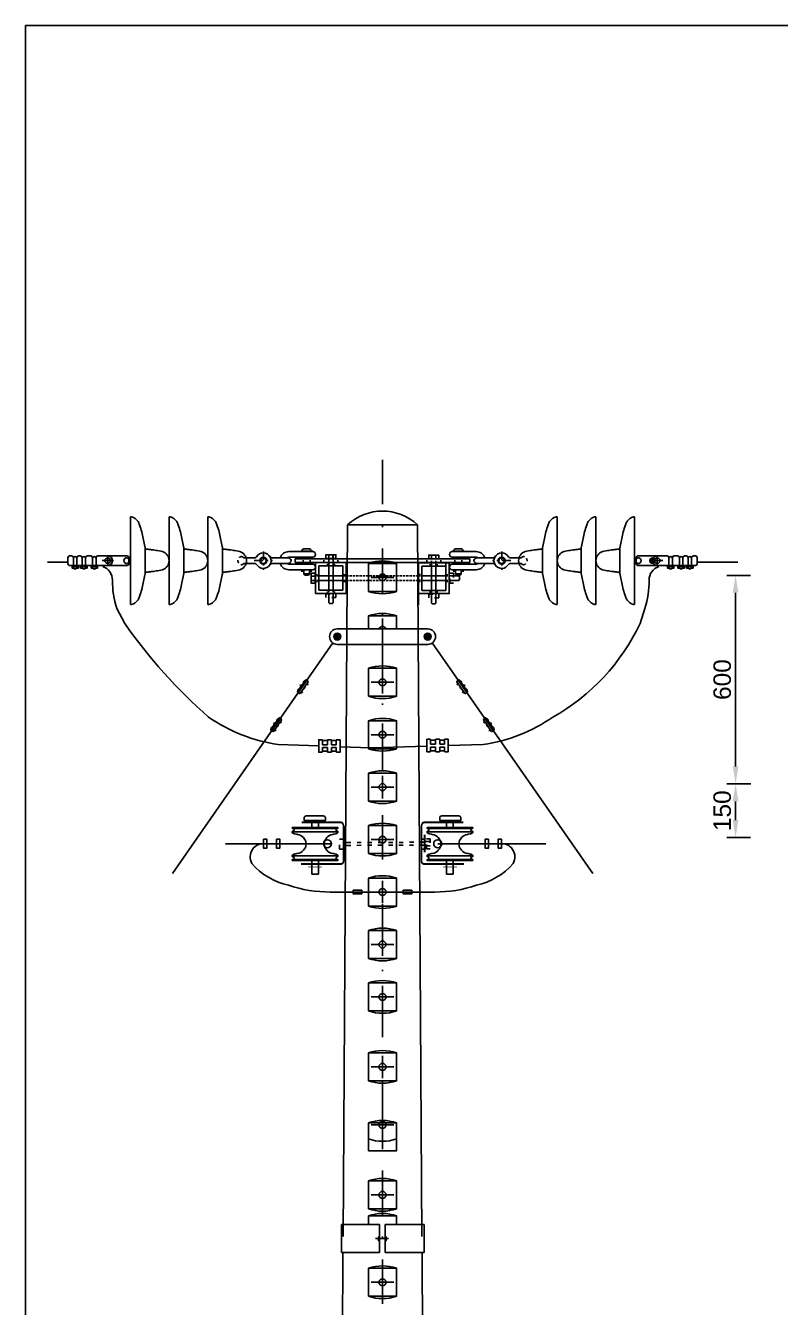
# Model space of a CAD drawing. Header units: millimetres. Extents: x 2635 to 48045, y -9970 to 7555.
# Drawn here: x 36015 to 38173, y 3700 to 7366 of the extents above; entities that cross this region are included whole.
import ezdxf

# ---------------------------------------------------------------- set-up
doc = ezdxf.new("R2010")
doc.units = ezdxf.units.MM
for name, pattern in [('ACAD_ISO03W100', [30, 12, -18]), ('DASHDOTX2', [50.8, 25.4, -12.7, 0, -12.7]), ('DASHED2', [9.525, 6.35, -3.175])]:
    doc.linetypes.add(name, pattern=pattern)
doc.styles.add('Standard1', font='VNARIAL_0.TTF')

# ---------------------------------------------------------------- blocks, each defined once
blk = doc.blocks.new('kep')
at = {"color": 140, "linetype": 'ByBlock'}
for p, q in [((-20.1, 4.1), (-20.1, 17)), ((-5.8, 4.1), (-5.8, 17)), ((6.5, 4.1), (6.5, 17)), ((19.6, 4.1), (19.6, 17)), ((-20.1, -15.8), (-20.1, -4)), ((-5.8, -15.8), (-5.8, -4)), ((6.5, -15.8), (6.5, -4)), ((19.6, -15.8), (19.6, -4))]:
    blk.add_line(p, q, dxfattribs=at)
at = {"color": 140}
for p, q in [((-5.8, 4.1), (-20.1, 4.1)), ((19.6, 4.1), (6.5, 4.1)), ((-5.8, -4), (-20.1, -4)), ((19.6, -4), (6.5, -4))]:
    blk.add_line(p, q, dxfattribs=at)
at = {"color": 7, "linetype": 'ByBlock'}
blk.add_lwpolyline([(5.2, 18.2, -0.414214), (6.5, 16.9), (6.5, 17, 0.414214), (7.8, 15.7), (18.3, 15.7, 0.414214), (19.6, 17), (19.6, 17.4, -0.414214), (20.4, 18.2), (30.8, 18.2), (30.8, -17.4), (20.9, -17.4, -0.414214), (19.6, -16.1), (19.6, -15.8, 0.414214), (18.3, -14.6), (7.8, -14.6, 0.447248), (6.5, -16, -0.447248), (5.2, -17.4), (-4.5, -17.4, -0.414214), (-5.8, -16.1), (-5.8, -15.8, 0.414214), (-7, -14.6), (-18.7, -14.6, 0.447248), (-19.9, -16, -0.447248), (-21.2, -17.4), (-30.3, -17.4), (-30.3, 18.2), (-21.2, 18.2, -0.414214), (-19.9, 16.9), (-19.9, 17, 0.414214), (-18.7, 15.7), (-7, 15.7, 0.40703), (-5.8, 16.9, -0.40703), (-4.5, 18.2), (5.2, 18.2)], format="xyb", dxfattribs=at)

msp = doc.modelspace()

# ---------------------------------------------------------------- hatches: boundary and pattern name
msp.add_hatch(color=140).paths.add_polyline_path([(37797.459, 5835.831, 1), (37817.373, 5835.831, 1)])
h = msp.add_hatch(color=7)
edge = h.paths.add_edge_path()
edge.add_arc((36906.282, 5618.555), 9.957, 0, 360)
h = msp.add_hatch(color=7)
edge = h.paths.add_edge_path()
edge.add_arc((37165.009, 5618.555), 9.957, 0, 360)

# ---------------------------------------------------------------- linework, layer by layer
at = {"color": 2}
for p, q in [((36015.404, 365.957), (36015.404, 7365.957)), ((36015.404, 7365.957), (40765.404, 7365.957)), ((36810.9, 5805.468), (36803.185, 5805.468)), ((36833.423, 5805.468), (36826.9, 5805.468)), ((37237.868, 5805.468), (37244.391, 5805.468)), ((37260.391, 5805.468), (37268.106, 5805.468))]:
    msp.add_line(p, q, dxfattribs=at)
at = {"color": 140, "linetype": 'DASHDOTX2', "ltscale": 5}
msp.add_line((37035.645, 6124.295), (37035.645, 3409.384), dxfattribs=at)
for p, q in [((36935.645, 5938.506), (36922.881, 3902.921)), ((36935.645, 5938.506), (37135.645, 5938.506)), ((37135.645, 5938.506), (37148.41, 3902.921)), ((36641.906, 5843.831), (36640.688, 5843.831)), ((36785.645, 5830.998), (36785.645, 5840.665)), ((36785.645, 5840.665), (37285.645, 5840.665)), ((36785.645, 5830.998), (37285.645, 5830.998)), ((36843.866, 5741.633), (36843.866, 5830.73)), ((36932.176, 5830.73), (36843.866, 5830.73)), ((36932.176, 5741.633), (36932.176, 5830.73)), ((37138.046, 5708.943), (37138.046, 5829.943)), ((37226.356, 5829.943), (37138.046, 5829.943)), ((37216.23, 5750.972), (37216.23, 5829.943)), ((37226.356, 5829.943), (37226.356, 5741.633)), ((37285.645, 5830.998), (37285.645, 5840.665)), ((37429.385, 5843.831), (37430.603, 5843.831)), ((36641.906, 5827.831), (36640.688, 5827.831)), ((36853.993, 5751.76), (36853.993, 5820.604)), ((36922.05, 5820.604), (36853.993, 5820.604)), ((36922.05, 5751.76), (36922.05, 5820.604)), ((37148.173, 5750.972), (37148.173, 5819.816)), ((37216.23, 5819.816), (37148.173, 5819.816)), ((37429.385, 5827.831), (37430.603, 5827.831)), ((36932.176, 5741.633), (36843.866, 5741.633)), ((36922.05, 5751.76), (36853.993, 5751.76)), ((37139.115, 5741.633), (37227.425, 5741.633)), ((37216.23, 5750.972), (37148.173, 5750.972)), ((36779.113, 5072.829), (36845.606, 5072.829)), ((36833.594, 5087.444), (36833.594, 5072.829)), ((36906.922, 5072.829), (36845.606, 5072.829)), ((36852.441, 5087.444), (36852.441, 5072.829)), ((37164.369, 5072.829), (37225.685, 5072.829)), ((37218.85, 5087.444), (37218.85, 5072.829)), ((37292.178, 5072.829), (37225.685, 5072.829)), ((37237.696, 5087.444), (37237.696, 5072.829)), ((37172.203, 5032.364), (37158.194, 5032.364)), ((37172.203, 5020.562), (37158.815, 5020.562)), ((36779.113, 4978.362), (36845.606, 4978.362)), ((36833.594, 4978.362), (36833.594, 4938.936)), ((36906.922, 4978.362), (36845.606, 4978.362)), ((36852.441, 4978.362), (36852.441, 4938.936)), ((37164.369, 4978.362), (37225.685, 4978.362)), ((37218.85, 4978.362), (37218.85, 4938.936)), ((37292.178, 4978.362), (37225.685, 4978.362)), ((37237.696, 4978.362), (37237.696, 4938.936)), ((36852.441, 4938.936), (36833.594, 4938.936)), ((37218.85, 4938.936), (37237.696, 4938.936)), ((36922.379, 3856.896), (36920.857, 3614.18)), ((37148.912, 3856.896), (37150.432, 3614.441))]:
    msp.add_line(p, q)
at = {"color": 140}
for p, q in [((36827.056, 5869.325), (36810.235, 5869.325)), ((37244.235, 5869.325), (37261.056, 5869.325)), ((36136.034, 5831.358), (36078.093, 5831.358)), ((36234.194, 5835.864), (36266.194, 5835.864)), ((36250.194, 5819.864), (36250.194, 5851.864)), ((36314.885, 5840.836), (36310.426, 5840.836)), ((36314.885, 5830.827), (36310.426, 5830.827)), ((36641.906, 5843.831), (36671.164, 5843.831)), ((36721.563, 5843.831), (36766.111, 5843.831)), ((36802.147, 5861.831), (36768.111, 5861.831)), ((36802.147, 5845.831), (36768.111, 5845.831)), ((36836.183, 5862.856), (36802.147, 5862.856)), ((36802.147, 5861.831), (36836.183, 5861.831)), ((36802.147, 5845.831), (36836.183, 5845.831)), ((36810.9, 5840.665), (36810.9, 5845.831)), ((36810.9, 5825.831), (36810.9, 5830.998)), ((36826.9, 5840.665), (36826.9, 5845.831)), ((36826.9, 5825.831), (36826.9, 5830.998)), ((36832.056, 5864.325), (36832.056, 5863.539)), ((36881.81, 5852.781), (36881.81, 5841.593)), ((36881.81, 5751.76), (36881.81, 5852.507)), ((36881.81, 5840.665), (36881.81, 5841.593)), ((36893.612, 5852.781), (36893.612, 5841.593)), ((36894.233, 5751.76), (36894.233, 5852.507)), ((36894.233, 5840.665), (36894.233, 5841.593)), ((37175.99, 5851.994), (37175.99, 5840.805)), ((37175.99, 5839.877), (37175.99, 5840.805)), ((37175.99, 5734.627), (37175.99, 5835.374)), ((37187.792, 5851.994), (37187.792, 5840.805)), ((37188.413, 5839.877), (37188.413, 5840.805)), ((37188.413, 5734.627), (37188.413, 5835.374)), ((37235.108, 5862.856), (37269.144, 5862.856)), ((37269.144, 5861.831), (37235.108, 5861.831)), ((37269.144, 5845.831), (37235.108, 5845.831)), ((37239.235, 5864.325), (37239.235, 5863.539)), ((37244.391, 5840.665), (37244.391, 5845.831)), ((37244.391, 5825.831), (37244.391, 5830.998)), ((37260.391, 5840.665), (37260.391, 5845.831)), ((37260.391, 5825.831), (37260.391, 5830.998)), ((37269.144, 5861.831), (37303.18, 5861.831)), ((37269.144, 5845.831), (37303.18, 5845.831)), ((37349.728, 5843.831), (37305.18, 5843.831)), ((37429.385, 5843.831), (37400.127, 5843.831)), ((37756.406, 5840.836), (37760.865, 5840.836)), ((37756.406, 5830.827), (37760.865, 5830.827)), ((37837.097, 5835.864), (37805.097, 5835.864)), ((37821.097, 5819.864), (37821.097, 5851.864)), ((37935.257, 5831.358), (38051.07, 5831.358)), ((36166.429, 5821.113), (36148.017, 5821.113)), ((36152.031, 5814.554), (36154.031, 5812.554)), ((36154.031, 5812.554), (36160.031, 5812.554)), ((36162.031, 5814.554), (36160.031, 5812.554)), ((36191.125, 5821.113), (36172.712, 5821.113)), ((36176.727, 5814.554), (36178.727, 5812.554)), ((36178.727, 5812.554), (36184.727, 5812.554)), ((36186.727, 5814.554), (36184.727, 5812.554)), ((36221.248, 5821.113), (36202.835, 5821.113)), ((36206.849, 5814.554), (36208.849, 5812.554)), ((36208.849, 5812.554), (36214.849, 5812.554)), ((36216.849, 5814.554), (36214.849, 5812.554)), ((36641.906, 5827.831), (36671.164, 5827.831)), ((36721.563, 5827.831), (36766.111, 5827.831)), ((36802.147, 5825.831), (36768.111, 5825.831)), ((36802.147, 5809.831), (36768.111, 5809.831)), ((36802.147, 5825.831), (36836.183, 5825.831)), ((36802.147, 5809.831), (36836.183, 5809.831)), ((36810.9, 5797.711), (36810.9, 5809.831)), ((36810.9, 5797.711), (36813.9, 5794.711)), ((36826.9, 5797.711), (36810.9, 5797.711)), ((36823.9, 5794.711), (36813.9, 5794.711)), ((36826.9, 5797.711), (36823.9, 5794.711)), ((36826.9, 5797.711), (36826.9, 5809.831)), ((36922.05, 5792), (36853.993, 5792)), ((37035.645, 5820.084), (37035.645, 5756.084)), ((37216.23, 5792), (37148.173, 5792)), ((37227.688, 5792), (37226.356, 5792)), ((37253.658, 5792), (37227.688, 5792)), ((37269.144, 5825.831), (37235.108, 5825.831)), ((37269.144, 5809.831), (37235.108, 5809.831)), ((37244.391, 5797.711), (37244.391, 5809.831)), ((37244.391, 5797.711), (37260.391, 5797.711)), ((37244.391, 5797.711), (37247.391, 5794.711)), ((37247.391, 5794.711), (37257.391, 5794.711)), ((37253.658, 5792), (37255.658, 5790)), ((37260.391, 5797.711), (37257.391, 5794.711)), ((37260.391, 5797.711), (37260.391, 5809.831)), ((37269.144, 5825.831), (37303.18, 5825.831)), ((37269.144, 5809.831), (37303.18, 5809.831)), ((37349.728, 5827.831), (37305.18, 5827.831)), ((37429.385, 5827.831), (37400.127, 5827.831)), ((37850.043, 5821.113), (37868.456, 5821.113)), ((37854.441, 5814.554), (37856.441, 5812.554)), ((37862.441, 5812.554), (37856.441, 5812.554)), ((37864.441, 5814.554), (37862.441, 5812.554)), ((37880.166, 5821.113), (37898.579, 5821.113)), ((37884.564, 5814.554), (37886.564, 5812.554)), ((37892.564, 5812.554), (37886.564, 5812.554)), ((37894.564, 5814.554), (37892.564, 5812.554)), ((37904.862, 5821.113), (37923.274, 5821.113)), ((37909.26, 5814.554), (37911.26, 5812.554)), ((37917.26, 5812.554), (37911.26, 5812.554)), ((37919.26, 5814.554), (37917.26, 5812.554)), ((38088.106, 5793.858), (38020.001, 5793.858)), ((36831.472, 5791.379), (36842.66, 5791.379)), ((36831.472, 5779.577), (36842.66, 5779.577)), ((36843.866, 5776.442), (36842.66, 5776.442)), ((36843.866, 5764.019), (36842.66, 5764.019)), ((36922.05, 5779.577), (36853.993, 5779.577)), ((37003.645, 5788.084), (37067.645, 5788.084)), ((37216.23, 5779.577), (37148.173, 5779.577)), ((37227.688, 5779.577), (37226.356, 5779.577)), ((37253.658, 5779.577), (37227.688, 5779.577)), ((37253.658, 5779.577), (37255.658, 5781.577)), ((37255.658, 5781.577), (37255.658, 5790)), ((36881.81, 5741.247), (36881.81, 5741.633)), ((36881.81, 5715.276), (36881.81, 5741.247)), ((36894.233, 5741.247), (36894.233, 5741.633)), ((36894.233, 5715.276), (36894.233, 5741.247)), ((37175.99, 5714.489), (37175.99, 5740.459)), ((37188.413, 5714.489), (37188.413, 5740.459)), ((38045.001, 5743.858), (38045.001, 5247.539)), ((36881.81, 5715.276), (36883.81, 5713.276)), ((36883.81, 5713.276), (36892.233, 5713.276)), ((36894.233, 5715.276), (36892.233, 5713.276)), ((37175.99, 5714.489), (37177.99, 5712.489)), ((37177.99, 5712.489), (37186.413, 5712.489)), ((37188.413, 5714.489), (37186.413, 5712.489)), ((37035.645, 5670.084), (37035.645, 5606.084)), ((36893.649, 5600.399), (36434.808, 4940.958)), ((37177.642, 5600.399), (37636.483, 4940.958)), ((37035.645, 5520.084), (37035.645, 5456.084)), ((36800.118, 5479.116), (36801.184, 5480.626)), ((36803.252, 5476.902), (36800.118, 5479.116)), ((36801.184, 5480.626), (36804.319, 5478.412)), ((36818.867, 5482.589), (36821.886, 5480.457)), ((36822.952, 5481.968), (36819.934, 5484.099)), ((36821.886, 5480.457), (36822.952, 5481.968)), ((37003.645, 5488.084), (37067.645, 5488.084)), ((37248.339, 5481.968), (37251.357, 5484.099)), ((37249.405, 5480.457), (37248.339, 5481.968)), ((37252.424, 5482.589), (37249.405, 5480.457)), ((37270.107, 5480.626), (37266.972, 5478.412)), ((37268.039, 5476.902), (37271.173, 5479.116)), ((37271.173, 5479.116), (37270.107, 5480.626)), ((36802.951, 5460.052), (36805.969, 5457.92)), ((36807.036, 5459.43), (36804.017, 5461.562)), ((36805.969, 5457.92), (36807.036, 5459.43)), ((37264.255, 5459.43), (37267.274, 5461.562)), ((37265.322, 5457.92), (37264.255, 5459.43)), ((37268.34, 5460.052), (37265.322, 5457.92)), ((36723.985, 5370.428), (36725.051, 5371.938)), ((36727.119, 5368.214), (36723.985, 5370.428)), ((36725.051, 5371.938), (36728.186, 5369.724)), ((36730.903, 5350.742), (36727.884, 5352.874)), ((36742.734, 5373.901), (36745.753, 5371.769)), ((36746.819, 5373.279), (36743.801, 5375.411)), ((36745.753, 5371.769), (36746.819, 5373.279)), ((37035.645, 5370.084), (37035.645, 5306.084)), ((37324.472, 5373.279), (37327.49, 5375.411)), ((37325.538, 5371.769), (37324.472, 5373.279)), ((37328.557, 5373.901), (37325.538, 5371.769)), ((37340.388, 5350.742), (37343.407, 5352.874)), ((37346.24, 5371.938), (37343.105, 5369.724)), ((37344.172, 5368.214), (37347.306, 5370.428)), ((37347.306, 5370.428), (37346.24, 5371.938)), ((36726.818, 5351.364), (36729.836, 5349.232)), ((36729.836, 5349.232), (36730.903, 5350.742)), ((37003.645, 5338.084), (37067.645, 5338.084)), ((37341.455, 5349.232), (37340.388, 5350.742)), ((37344.473, 5351.364), (37341.455, 5349.232)), ((37035.645, 5220.084), (37035.645, 5156.084)), ((37003.645, 5188.084), (37067.645, 5188.084)), ((38089.05, 5197.539), (38020.001, 5197.539)), ((38089.05, 5197.539), (38020.001, 5197.539)), ((38045.001, 5147.539), (38045.001, 5093.858)), ((36777.678, 5059.938), (36854.024, 5059.938)), ((36779.518, 5070.095), (36843.018, 5070.095)), ((36906.517, 5070.095), (36843.018, 5070.095)), ((36908.357, 5059.938), (36854.024, 5059.938)), ((37035.645, 5070.084), (37035.645, 5006.084)), ((37162.934, 5059.938), (37217.267, 5059.938)), ((37164.774, 5070.095), (37228.273, 5070.095)), ((37293.613, 5059.938), (37217.267, 5059.938)), ((37291.773, 5070.095), (37228.273, 5070.095)), ((36887.839, 5026.329), (36586.808, 5026.329)), ((37003.645, 5038.084), (37067.645, 5038.084)), ((37193.346, 5026.329), (37502.278, 5026.329)), ((38088.106, 5043.858), (38020.001, 5043.858)), ((36777.678, 4991.254), (36854.024, 4991.254)), ((36908.357, 4991.254), (36854.024, 4991.254)), ((37162.934, 4991.254), (37217.267, 4991.254)), ((37293.613, 4991.254), (37217.267, 4991.254)), ((36779.518, 4981.096), (36843.018, 4981.096)), ((36906.517, 4981.096), (36843.018, 4981.096)), ((37164.774, 4981.096), (37228.273, 4981.096)), ((37291.773, 4981.096), (37228.273, 4981.096)), ((37035.645, 4920.084), (37035.645, 4856.084)), ((37003.645, 4888.084), (37067.645, 4888.084)), ((37035.645, 4770.084), (37035.645, 4706.084)), ((37003.645, 4738.084), (37067.645, 4738.084)), ((37035.645, 4620.084), (37035.645, 4556.084)), ((37003.645, 4588.084), (37067.645, 4588.084)), ((37035.645, 4420.084), (37035.645, 4356.084)), ((37003.645, 4388.084), (37067.645, 4388.084)), ((37003.645, 4222.059), (37067.645, 4222.059)), ((37035.645, 4220.084), (37035.645, 4156.084)), ((37035.645, 4054.059), (37035.645, 3990.059)), ((37003.645, 4022.059), (37067.645, 4022.059)), ((37027.107, 3936.896), (37027.107, 3856.896)), ((37042.965, 3936.896), (37042.965, 3856.896)), ((37015.422, 3896.896), (37052.98, 3896.896)), ((37035.645, 3804.059), (37035.645, 3740.059)), ((37003.645, 3772.059), (37067.645, 3772.059))]:
    msp.add_line(p, q, dxfattribs=at)
at = {"color": 140, "linetype": 'DASHDOTX2'}
for p, q in [((36668.421, 5835.831), (36721.504, 5835.831)), ((36694.963, 5862.373), (36694.963, 5809.29)), ((37402.87, 5835.831), (37349.787, 5835.831)), ((37376.328, 5862.373), (37376.328, 5809.29))]:
    msp.add_line(p, q, dxfattribs=at)
at = {"linetype": 'DASHED2'}
for p, q in [((36808.689, 5830.998), (36808.689, 5840.665)), ((36828.602, 5830.998), (36828.602, 5840.665)), ((36868.021, 5830.998), (36868.021, 5840.665)), ((36878.064, 5820.604), (36878.064, 5830.73)), ((36897.978, 5820.604), (36897.978, 5830.73)), ((36908.021, 5830.998), (36908.021, 5840.665)), ((37162.201, 5830.998), (37162.201, 5840.665)), ((37172.244, 5819.816), (37172.244, 5829.943)), ((37192.158, 5819.816), (37192.158, 5829.943)), ((37202.201, 5830.998), (37202.201, 5840.665)), ((37242.689, 5830.998), (37242.689, 5840.665)), ((37262.602, 5830.998), (37262.602, 5840.665)), ((36843.866, 5795.745), (36853.993, 5795.745)), ((36922.05, 5795.745), (36932.176, 5795.745)), ((37138.046, 5796.532), (37148.173, 5796.532)), ((37216.23, 5795.745), (37226.356, 5795.745)), ((36843.866, 5775.831), (36853.993, 5775.831)), ((36922.05, 5775.831), (36932.176, 5775.831)), ((37138.046, 5776.619), (37148.173, 5776.619)), ((37216.23, 5775.831), (37226.356, 5775.831)), ((36878.064, 5741.633), (36878.064, 5751.76)), ((36897.978, 5741.633), (36897.978, 5751.76)), ((37172.244, 5740.846), (37172.244, 5750.972)), ((37192.158, 5740.846), (37192.158, 5750.972))]:
    msp.add_line(p, q, dxfattribs=at)
at = {"color": 140, "linetype": 'DASHED2'}
for p, q in [((36881.81, 5820.604), (36881.81, 5840.665)), ((36894.233, 5820.604), (36894.233, 5840.665)), ((37175.99, 5819.816), (37175.99, 5839.877)), ((37188.413, 5819.816), (37188.413, 5839.877)), ((36853.993, 5792), (36843.866, 5792)), ((36922.05, 5792), (36932.176, 5792)), ((37138.046, 5792), (36932.176, 5792)), ((37138.046, 5792.787), (37148.173, 5792.787)), ((37216.23, 5792), (37226.356, 5792)), ((36853.993, 5779.577), (36843.866, 5779.577)), ((36922.05, 5779.577), (36932.176, 5779.577)), ((37138.046, 5779.577), (36932.176, 5779.577)), ((37138.046, 5780.364), (37148.173, 5780.364)), ((37216.23, 5779.577), (37226.356, 5779.577)), ((36881.81, 5751.76), (36881.81, 5741.633)), ((36894.233, 5751.76), (36894.233, 5741.633)), ((37175.99, 5750.972), (37175.99, 5740.846)), ((37188.413, 5750.972), (37188.413, 5740.846))]:
    msp.add_line(p, q, dxfattribs=at)
at = {"color": 7}
for p, q in [((36906.282, 5640.673), (37165.009, 5640.673)), ((36906.282, 5596.437), (37165.009, 5596.437)), ((36918.411, 3936.896), (36918.411, 3856.896)), ((37027.107, 3936.896), (36918.411, 3936.896)), ((37154.247, 3936.896), (37042.965, 3936.896)), ((37154.247, 3936.896), (37154.247, 3856.896)), ((37027.107, 3856.896), (36918.411, 3856.896)), ((37154.247, 3856.896), (37042.965, 3856.896))]:
    msp.add_line(p, q, dxfattribs=at)
at = {"color": 140, "linetype": 'ACAD_ISO03W100'}
for p, q in [((36932.695, 5021.564), (37158.612, 5022.425)), ((36932.795, 5029.639), (37158.612, 5030.5))]:
    msp.add_line(p, q, dxfattribs=at)
at = {"linetype": 'ACAD_ISO03W100'}
for p, q in [((37163.112, 5032.364), (37172.203, 5032.364)), ((37164.355, 5020.562), (37172.203, 5020.562))]:
    msp.add_line(p, q, dxfattribs=at)
for points in [[(36314.885, 5961.17, -0.12646389), (36326.799, 5957.567, -0.06685663), (36333.917, 5951.157, -0.06371024), (36338.899, 5943.501, -0.04467711), (36342.991, 5932.64, -0.03200233), (36348.461, 5913.597, -0.0086151), (36356.435, 5876.082)], [(36425.498, 5961.17, -0.12646389), (36437.412, 5957.567, -0.06685663), (36444.529, 5951.157, -0.06371024), (36449.511, 5943.501, -0.04467711), (36453.604, 5932.64, -0.03200233), (36459.074, 5913.597, -0.0086151), (36467.047, 5876.082)], [(36536.111, 5961.17, -0.12646389), (36548.025, 5957.567, -0.06685663), (36555.142, 5951.157, -0.06371024), (36560.124, 5943.501, -0.04467711), (36564.217, 5932.64, -0.03200233), (36569.686, 5913.597, -0.0086151), (36577.66, 5876.082)], [(37535.18, 5961.17, 0.12646389), (37523.266, 5957.567, 0.06685663), (37516.149, 5951.157, 0.06371024), (37511.167, 5943.501, 0.04467711), (37507.074, 5932.64, 0.03200233), (37501.605, 5913.597, 0.0086151), (37493.631, 5876.082)], [(37645.793, 5961.17, 0.12646389), (37633.879, 5957.567, 0.06685663), (37626.762, 5951.157, 0.06371024), (37621.78, 5943.501, 0.04467711), (37617.687, 5932.64, 0.03200233), (37612.217, 5913.597, 0.0086151), (37604.244, 5876.082)], [(37756.406, 5961.17, 0.12646389), (37744.492, 5957.567, 0.06685663), (37737.374, 5951.157, 0.06371024), (37732.392, 5943.501, 0.04467711), (37728.3, 5932.64, 0.03200233), (37722.83, 5913.597, 0.0086151), (37714.856, 5876.082)], [(36357.357, 5835.758), (36357.357, 5868.729, 0.03315086), (36357.135, 5872.072, 0.01624071), (36356.747, 5874.405, 0.09633496), (36356.53, 5875.376, -0.05077985), (36356.435, 5876.082, -0.64695834)], [(36367.559, 5868.185, 0.05512231), (36357.357, 5868.729, -7.38166631)], [(36406.756, 5861.884), (36392.146, 5864.632, 0.01898779), (36377.358, 5866.837, -0.01335448), (36367.559, 5868.185, -6.60090783)], [(36467.97, 5835.758), (36467.97, 5868.729, 0.03315086), (36467.748, 5872.072, 0.01624071), (36467.359, 5874.405, 0.09633496), (36467.142, 5875.376, -0.05077985), (36467.047, 5876.082, -0.64695834)], [(36478.172, 5868.185, 0.05512231), (36467.97, 5868.729, -7.38166631)], [(36517.369, 5861.884), (36502.759, 5864.632, 0.01898779), (36487.97, 5866.837, -0.01335448), (36478.172, 5868.185, -6.60090783)], [(36578.582, 5835.758), (36578.582, 5868.729, 0.03315086), (36578.36, 5872.072, 0.01624071), (36577.972, 5874.405, 0.09633496), (36577.755, 5875.376, -0.05077985), (36577.66, 5876.082, -0.64695834)], [(36588.785, 5868.185, 0.05512231), (36578.582, 5868.729, -7.38166631)], [(36627.982, 5861.884), (36613.372, 5864.632, 0.01898779), (36598.583, 5866.837, -0.01335448), (36588.785, 5868.185, -6.60090783)], [(37443.309, 5861.884), (37457.919, 5864.632, -0.01898779), (37472.708, 5866.837, 0.01335448), (37482.506, 5868.185, 6.60090783)], [(37482.506, 5868.185, -0.05512231), (37492.709, 5868.729, 7.38166631)], [(37492.709, 5835.758), (37492.709, 5868.729, -0.03315086), (37492.931, 5872.072, -0.01624071), (37493.319, 5874.405, -0.09633496), (37493.536, 5875.376, 0.05077985), (37493.631, 5876.082, 0.64695834)], [(37553.922, 5861.884), (37568.532, 5864.632, -0.01898779), (37583.321, 5866.837, 0.01335448), (37593.119, 5868.185, 6.60090783)], [(37593.119, 5868.185, -0.05512231), (37603.321, 5868.729, 7.38166631)], [(37603.321, 5835.758), (37603.321, 5868.729, -0.03315086), (37603.543, 5872.072, -0.01624071), (37603.932, 5874.405, -0.09633496), (37604.149, 5875.376, 0.05077985), (37604.244, 5876.082, 0.64695834)], [(37664.535, 5861.884), (37679.145, 5864.632, -0.01898779), (37693.933, 5866.837, 0.01335448), (37703.732, 5868.185, 6.60090783)], [(37703.732, 5868.185, -0.05512231), (37713.934, 5868.729, 7.38166631)], [(37713.934, 5835.758), (37713.934, 5868.729, -0.03315086), (37714.156, 5872.072, -0.01624071), (37714.544, 5874.405, -0.09633496), (37714.761, 5875.376, 0.05077985), (37714.856, 5876.082, 0.64695834)], [(36357.357, 5835.905), (36357.357, 5802.934, -0.03315086), (36357.135, 5799.591, -0.01624071), (36356.747, 5797.258, -0.09633496), (36356.53, 5796.286, 0.05077985), (36356.435, 5795.581, 0.64695834)], [(36467.97, 5835.905), (36467.97, 5802.934, -0.03315086), (36467.748, 5799.591, -0.01624071), (36467.359, 5797.258, -0.09633496), (36467.142, 5796.286, 0.05077985), (36467.047, 5795.581, 0.64695834)], [(36578.582, 5835.905), (36578.582, 5802.934, -0.03315086), (36578.36, 5799.591, -0.01624071), (36577.972, 5797.258, -0.09633496), (36577.755, 5796.286, 0.05077985), (36577.66, 5795.581, 0.64695834)], [(37492.709, 5835.905), (37492.709, 5802.934, 0.03315086), (37492.931, 5799.591, 0.01624071), (37493.319, 5797.258, 0.09633496), (37493.536, 5796.286, -0.05077985), (37493.631, 5795.581, -0.64695834)], [(37603.321, 5835.905), (37603.321, 5802.934, 0.03315086), (37603.543, 5799.591, 0.01624071), (37603.932, 5797.258, 0.09633496), (37604.149, 5796.286, -0.05077985), (37604.244, 5795.581, -0.64695834)], [(37713.934, 5835.905), (37713.934, 5802.934, 0.03315086), (37714.156, 5799.591, 0.01624071), (37714.544, 5797.258, 0.09633496), (37714.761, 5796.286, -0.05077985), (37714.856, 5795.581, -0.64695834)], [(36314.885, 5710.493, 0.12646389), (36326.799, 5714.096, 0.06685663), (36333.917, 5720.506, 0.06371024), (36338.899, 5728.162, 0.04467711), (36342.991, 5739.023, 0.03200233), (36348.461, 5758.065, 0.0086151), (36356.435, 5795.581)], [(36367.559, 5803.478, -0.05512231), (36357.357, 5802.934, 7.38166631)], [(36406.756, 5809.779), (36392.146, 5807.03, -0.01898779), (36377.358, 5804.826, 0.01335448), (36367.559, 5803.478, 6.60090783)], [(36425.498, 5710.493, 0.12646389), (36437.412, 5714.096, 0.06685663), (36444.529, 5720.506, 0.06371024), (36449.511, 5728.162, 0.04467711), (36453.604, 5739.023, 0.03200233), (36459.074, 5758.065, 0.0086151), (36467.047, 5795.581)], [(36478.172, 5803.478, -0.05512231), (36467.97, 5802.934, 7.38166631)], [(36517.369, 5809.779), (36502.759, 5807.03, -0.01898779), (36487.97, 5804.826, 0.01335448), (36478.172, 5803.478, 6.60090783)], [(36536.111, 5710.493, 0.12646389), (36548.025, 5714.096, 0.06685663), (36555.142, 5720.506, 0.06371024), (36560.124, 5728.162, 0.04467711), (36564.217, 5739.023, 0.03200233), (36569.686, 5758.065, 0.0086151), (36577.66, 5795.581)], [(36588.785, 5803.478, -0.05512231), (36578.582, 5802.934, 7.38166631)], [(36627.982, 5809.779), (36613.372, 5807.03, -0.01898779), (36598.583, 5804.826, 0.01335448), (36588.785, 5803.478, 6.60090783)], [(37443.309, 5809.779), (37457.919, 5807.03, 0.01898779), (37472.708, 5804.826, -0.01335448), (37482.506, 5803.478, -6.60090783)], [(37482.506, 5803.478, 0.05512231), (37492.709, 5802.934, -7.38166631)], [(37535.18, 5710.493, -0.12646389), (37523.266, 5714.096, -0.06685663), (37516.149, 5720.506, -0.06371024), (37511.167, 5728.162, -0.04467711), (37507.074, 5739.023, -0.03200233), (37501.605, 5758.065, -0.0086151), (37493.631, 5795.581)], [(37553.922, 5809.779), (37568.532, 5807.03, 0.01898779), (37583.321, 5804.826, -0.01335448), (37593.119, 5803.478, -6.60090783)], [(37593.119, 5803.478, 0.05512231), (37603.321, 5802.934, -7.38166631)], [(37645.793, 5710.493, -0.12646389), (37633.879, 5714.096, -0.06685663), (37626.762, 5720.506, -0.06371024), (37621.78, 5728.162, -0.04467711), (37617.687, 5739.023, -0.03200233), (37612.217, 5758.065, -0.0086151), (37604.244, 5795.581)], [(37664.535, 5809.779), (37679.145, 5807.03, 0.01898779), (37693.933, 5804.826, -0.01335448), (37703.732, 5803.478, -6.60090783)], [(37703.732, 5803.478, 0.05512231), (37713.934, 5802.934, -7.38166631)], [(37756.406, 5710.493, -0.12646389), (37744.492, 5714.096, -0.06685663), (37737.374, 5720.506, -0.06371024), (37732.392, 5728.162, -0.04467711), (37728.3, 5739.023, -0.03200233), (37722.83, 5758.065, -0.0086151), (37714.856, 5795.581)], [(36779.113, 5072.829), (36778.683, 5072.829, 0.09683689), (36778.144, 5072.724, 0.07464084), (36777.895, 5072.576, 0.08229599), (36777.785, 5072.452, 0.08592884), (36777.714, 5072.277, 0.0153493), (36777.675, 5072.068, 0.07711865), (36777.675, 5071.903, -2.46031654)], [(36779.113, 5070.085), (36778.683, 5070.085, -0.09683689), (36778.144, 5070.19, -0.07464084), (36777.895, 5070.338, -0.08229599), (36777.785, 5070.462, -0.08592884), (36777.714, 5070.637, -0.0153493), (36777.675, 5070.846, -0.01202819), (36777.675, 5071.903, 2.46031654)], [(36792.722, 5052.797), (36790.588, 5053.237), (36783.835, 5054.557, -0.09983987), (36779.578, 5056.317, -0.13496393), (36778.191, 5057.926, -0.1191654), (36777.672, 5060.414, 1.22829566)], [(36777.672, 5060.414), (36777.672, 5060.753, -0.17934795), (36777.945, 5061.491, -0.05505903), (36778.345, 5061.864, -0.09947576), (36779.114, 5062.228, 0.00639688), (36779.698, 5062.382, 0.41185403)], [(36893.313, 5052.797), (36895.447, 5053.237), (36902.2, 5054.557, 0.09983987), (36906.457, 5056.317, 0.13496393), (36907.844, 5057.926, 0.1191654), (36908.363, 5060.414, -1.22829566)], [(36908.363, 5060.414), (36908.363, 5060.753, 0.17934795), (36908.09, 5061.491, 0.05505903), (36907.69, 5061.864, 0.09947576), (36906.921, 5062.228, -0.00639688), (36906.337, 5062.382, -0.41185403)], [(36906.922, 5072.829), (36907.353, 5072.829, -0.09683689), (36907.892, 5072.724, -0.07464084), (36908.14, 5072.576, -0.08229599), (36908.25, 5072.452, -0.08592884), (36908.321, 5072.277, -0.0153493), (36908.36, 5072.068, -0.07711865), (36908.36, 5071.903, 2.46031654)], [(36906.922, 5070.085), (36907.353, 5070.085, 0.09683689), (36907.892, 5070.19, 0.07464084), (36908.14, 5070.338, 0.08229599), (36908.25, 5070.462, 0.08592884), (36908.321, 5070.637, 0.0153493), (36908.36, 5070.846, 0.01202819), (36908.36, 5071.903, -2.46031654)], [(37164.369, 5072.829), (37163.938, 5072.829, 0.09683689), (37163.399, 5072.724, 0.07464084), (37163.151, 5072.576, 0.08229599), (37163.041, 5072.452, 0.08592884), (37162.97, 5072.277, 0.0153493), (37162.931, 5072.068, 0.07711865), (37162.931, 5071.903, -2.46031654)], [(37164.369, 5070.085), (37163.938, 5070.085, -0.09683689), (37163.399, 5070.19, -0.07464084), (37163.151, 5070.338, -0.08229599), (37163.041, 5070.462, -0.08592884), (37162.97, 5070.637, -0.0153493), (37162.931, 5070.846, -0.01202819), (37162.931, 5071.903, 2.46031654)], [(37177.978, 5052.797), (37175.844, 5053.237), (37169.091, 5054.557, -0.09983987), (37164.834, 5056.317, -0.13496393), (37163.447, 5057.926, -0.1191654), (37162.928, 5060.414, 1.22829566)], [(37162.928, 5060.414), (37162.928, 5060.753, -0.17934795), (37163.201, 5061.491, -0.05505903), (37163.601, 5061.864, -0.09947576), (37164.37, 5062.228, 0.00639688), (37164.954, 5062.382, 0.41185403)], [(37278.569, 5052.797), (37280.703, 5053.237), (37287.456, 5054.557, 0.09983987), (37291.713, 5056.317, 0.13496393), (37293.1, 5057.926, 0.1191654), (37293.619, 5060.414, -1.22829566)], [(37293.619, 5060.414), (37293.619, 5060.753, 0.17934795), (37293.346, 5061.491, 0.05505903), (37292.946, 5061.864, 0.09947576), (37292.177, 5062.228, -0.00639688), (37291.593, 5062.382, -0.41185403)], [(37292.178, 5072.829), (37292.608, 5072.829, -0.09683689), (37293.147, 5072.724, -0.07464084), (37293.396, 5072.576, -0.08229599), (37293.506, 5072.452, -0.08592884), (37293.577, 5072.277, -0.0153493), (37293.616, 5072.068, -0.07711865), (37293.616, 5071.903, 2.46031654)], [(37292.178, 5070.085), (37292.608, 5070.085, 0.09683689), (37293.147, 5070.19, 0.07464084), (37293.396, 5070.338, 0.08229599), (37293.506, 5070.462, 0.08592884), (37293.577, 5070.637, 0.0153493), (37293.616, 5070.846, 0.01202819), (37293.616, 5071.903, -2.46031654)], [(36792.722, 4998.395), (36790.588, 4997.955), (36783.835, 4996.634, 0.09983987), (36779.578, 4994.874, 0.13496393), (36778.191, 4993.265, 0.1191654), (36777.672, 4990.778, -1.22829566)], [(36777.672, 4990.778), (36777.672, 4990.438, 0.17934795), (36777.945, 4989.701, 0.05505903), (36778.345, 4989.327, 0.09947576), (36779.114, 4988.963, -0.00639688), (36779.698, 4988.809, -0.41185403)], [(36893.313, 4998.395), (36895.447, 4997.955), (36902.2, 4996.634, -0.09983987), (36906.457, 4994.874, -0.13496393), (36907.844, 4993.265, -0.1191654), (36908.363, 4990.778, 1.22829566)], [(36908.363, 4990.778), (36908.363, 4990.438, -0.17934795), (36908.09, 4989.701, -0.05505903), (36907.69, 4989.327, -0.09947576), (36906.921, 4988.963, 0.00639688), (36906.337, 4988.809, 0.41185403)], [(37177.978, 4998.395), (37175.844, 4997.955), (37169.091, 4996.634, 0.09983987), (37164.834, 4994.874, 0.13496393), (37163.447, 4993.265, 0.1191654), (37162.928, 4990.778, -1.22829566)], [(37162.928, 4990.778), (37162.928, 4990.438, 0.17934795), (37163.201, 4989.701, 0.05505903), (37163.601, 4989.327, 0.09947576), (37164.37, 4988.963, -0.00639688), (37164.954, 4988.809, -0.41185403)], [(37278.569, 4998.395), (37280.703, 4997.955), (37287.456, 4996.634, -0.09983987), (37291.713, 4994.874, -0.13496393), (37293.1, 4993.265, -0.1191654), (37293.619, 4990.778, 1.22829566)], [(37293.619, 4990.778), (37293.619, 4990.438, -0.17934795), (37293.346, 4989.701, -0.05505903), (37292.946, 4989.327, -0.09947576), (37292.177, 4988.963, 0.00639688), (37291.593, 4988.809, 0.41185403)], [(36779.113, 4981.106), (36778.683, 4981.106, 0.09683689), (36778.144, 4981.001, 0.07464084), (36777.895, 4980.853, 0.08229599), (36777.785, 4980.729, 0.08592884), (36777.714, 4980.554, 0.0153493), (36777.675, 4980.345, 0.01202819), (36777.675, 4979.288, -2.46031654)], [(36779.113, 4978.362), (36778.683, 4978.362, -0.09683689), (36778.144, 4978.468, -0.07464084), (36777.895, 4978.615, -0.08229599), (36777.785, 4978.74, -0.08592884), (36777.714, 4978.915, -0.0153493), (36777.675, 4979.123, -0.07711865), (36777.675, 4979.288, 2.46031654)], [(36906.922, 4981.106), (36907.353, 4981.106, -0.09683689), (36907.892, 4981.001, -0.07464084), (36908.14, 4980.853, -0.08229599), (36908.25, 4980.729, -0.08592884), (36908.321, 4980.554, -0.0153493), (36908.36, 4980.345, -0.01202819), (36908.36, 4979.288, 2.46031654)], [(36906.922, 4978.362), (36907.353, 4978.362, 0.09683689), (36907.892, 4978.468, 0.07464084), (36908.14, 4978.615, 0.08229599), (36908.25, 4978.74, 0.08592884), (36908.321, 4978.915, 0.0153493), (36908.36, 4979.123, 0.07711865), (36908.36, 4979.288, -2.46031654)], [(37164.369, 4981.106), (37163.938, 4981.106, 0.09683689), (37163.399, 4981.001, 0.07464084), (37163.151, 4980.853, 0.08229599), (37163.041, 4980.729, 0.08592884), (37162.97, 4980.554, 0.0153493), (37162.931, 4980.345, 0.01202819), (37162.931, 4979.288, -2.46031654)], [(37164.369, 4978.362), (37163.938, 4978.362, -0.09683689), (37163.399, 4978.468, -0.07464084), (37163.151, 4978.615, -0.08229599), (37163.041, 4978.74, -0.08592884), (37162.97, 4978.915, -0.0153493), (37162.931, 4979.123, -0.07711865), (37162.931, 4979.288, 2.46031654)], [(37292.178, 4981.106), (37292.608, 4981.106, -0.09683689), (37293.147, 4981.001, -0.07464084), (37293.396, 4980.853, -0.08229599), (37293.506, 4980.729, -0.08592884), (37293.577, 4980.554, -0.0153493), (37293.616, 4980.345, -0.01202819), (37293.616, 4979.288, 2.46031654)], [(37292.178, 4978.362), (37292.608, 4978.362, 0.09683689), (37293.147, 4978.468, 0.07464084), (37293.396, 4978.615, 0.08229599), (37293.506, 4978.74, 0.08592884), (37293.577, 4978.915, 0.0153493), (37293.616, 4979.123, 0.07711865), (37293.616, 4979.288, -2.46031654)]]:
    msp.add_lwpolyline(points, format="xyb")
for points in [[(36314.885, 5961.17), (36314.885, 5835.831)], [(36425.498, 5961.17), (36425.498, 5835.831)], [(36536.111, 5961.17), (36536.111, 5835.831)], [(37535.18, 5961.17), (37535.18, 5835.831)], [(37645.793, 5961.17), (37645.793, 5835.831)], [(37756.406, 5961.17), (37756.406, 5835.831)], [(36314.885, 5710.493), (36314.885, 5835.831)], [(36425.498, 5710.493), (36425.498, 5835.831)], [(36536.111, 5710.493), (36536.111, 5835.831)], [(37535.18, 5710.493), (37535.18, 5835.831)], [(37645.793, 5710.493), (37645.793, 5835.831)], [(37756.406, 5710.493), (37756.406, 5835.831)]]:
    msp.add_lwpolyline(points)
at = {"color": 140}
for points in [[(36152.031, 5814.554), (36152.031, 5844.488, 0.41421356), (36147.031, 5849.488), (36141.034, 5849.488, 0.41421356), (36136.034, 5844.488), (36136.034, 5827.018, 0.41421356), (36141.034, 5822.018), (36305.48, 5822.018, 0.41421356), (36310.48, 5827.018), (36310.48, 5844.488, 0.41421356), (36305.48, 5849.488), (36221.849, 5849.488, 0.41421356), (36216.849, 5844.488), (36216.849, 5814.554)], [(36176.727, 5814.554), (36176.727, 5844.488, 0.41421356), (36171.727, 5849.488), (36167.031, 5849.488, 0.41421356), (36162.031, 5844.488), (36162.031, 5814.554)], [(36206.849, 5814.554), (36206.849, 5844.488, 0.41421356), (36201.849, 5849.488), (36191.727, 5849.488, 0.41421356), (36186.727, 5844.488), (36186.727, 5814.554)], [(37919.26, 5814.554), (37919.26, 5844.488, -0.41421356), (37924.26, 5849.488), (37930.257, 5849.488, -0.41421356), (37935.257, 5844.488), (37935.257, 5827.018, -0.41421356), (37930.257, 5822.018), (37765.811, 5822.018, -0.41421356), (37760.811, 5827.018), (37760.811, 5844.488, -0.41421356), (37765.811, 5849.488), (37849.441, 5849.488, -0.41421356), (37854.441, 5844.488), (37854.441, 5814.554)], [(37864.441, 5814.554), (37864.441, 5844.488, -0.41421356), (37869.441, 5849.488), (37879.564, 5849.488, -0.41421356), (37884.564, 5844.488), (37884.564, 5814.554)], [(37894.564, 5814.554), (37894.564, 5844.488, -0.41421356), (37899.564, 5849.488), (37904.26, 5849.488, -0.41421356), (37909.26, 5844.488), (37909.26, 5814.554)], [(36298.504, 5656.557), (36275.94, 5698.777, -0.08175345), (36263.616, 5780.066, 0.32614995), (36235.933, 5819.019, -13.69416785)], [(37771.762, 5656.557), (37785.454, 5698.777, 0.08175345), (37797.779, 5780.066, -0.32614995), (37825.462, 5819.019, 13.69416785)], [(36853.419, 5305.849), (36737.785, 5309.905, -0.11304532), (36538.524, 5388.133, -0.05914219), (36298.504, 5656.557)], [(37223.744, 5307.022), (37323.61, 5309.905, 0.11304532), (37522.871, 5388.133, 0.15580669), (37771.762, 5656.557)], [(37035.645, 4888.084), (36886.347, 4888.084, -0.08095866), (36766.945, 4907.545, -0.16116622), (36662.136, 4969.918, -0.61835147), (36700.128, 5026.329, 15.20530403)], [(37035.645, 4888.084), (37184.944, 4888.084, 0.08095866), (37304.346, 4907.545, 0.16116622), (37409.155, 4969.918, 0.61835147), (37371.163, 5026.329, -15.20530403)]]:
    msp.add_lwpolyline(points, format="xyb", dxfattribs=at)
for points in [[(36873.734, 5841.593), (36873.734, 5852.781), (36902.308, 5852.781), (36902.308, 5841.593)], [(37167.915, 5840.805), (37167.915, 5851.994), (37196.488, 5851.994), (37196.488, 5840.805)], [(36147.958, 5820.246), (36166.221, 5820.246), (36166.221, 5814.816), (36147.958, 5814.816)], [(36172.654, 5820.246), (36190.916, 5820.246), (36190.916, 5814.816), (36172.654, 5814.816)], [(36202.777, 5820.246), (36221.039, 5820.246), (36221.039, 5814.816), (36202.777, 5814.816)], [(36842.66, 5771.501), (36831.472, 5771.501), (36831.472, 5800.075), (36842.66, 5800.075)], [(36995.645, 5748.084), (37075.645, 5748.084), (37075.645, 5828.084), (36995.645, 5828.084)], [(37868.514, 5820.246), (37850.252, 5820.246), (37850.252, 5814.816), (37868.514, 5814.816)], [(37898.637, 5820.246), (37880.375, 5820.246), (37880.375, 5814.816), (37898.637, 5814.816)], [(37923.333, 5820.246), (37905.07, 5820.246), (37905.07, 5814.816), (37923.333, 5814.816)], [(36995.645, 5448.084), (37075.645, 5448.084), (37075.645, 5528.084), (36995.645, 5528.084)], [(36802.644, 5476.287), (36804.695, 5479.192), (36803.534, 5480.011), (36801.483, 5477.107)], [(36802.575, 5459.273), (36804.626, 5462.177), (36805.787, 5461.357), (36803.736, 5458.453)], [(36818.491, 5481.81), (36820.542, 5484.714), (36821.703, 5483.894), (36819.652, 5480.99)], [(37252.8, 5481.81), (37250.749, 5484.714), (37249.588, 5483.894), (37251.639, 5480.99)], [(37268.716, 5459.273), (37266.665, 5462.177), (37265.504, 5461.357), (37267.555, 5458.453)], [(37268.647, 5476.287), (37266.596, 5479.192), (37267.757, 5480.011), (37269.808, 5477.107)], [(36726.511, 5367.599), (36728.562, 5370.503), (36727.401, 5371.323), (36725.35, 5368.419)], [(36726.442, 5350.585), (36728.493, 5353.489), (36729.654, 5352.669), (36727.602, 5349.765)], [(36742.358, 5373.122), (36744.409, 5376.026), (36745.57, 5375.206), (36743.519, 5372.302)], [(36995.645, 5298.084), (37075.645, 5298.084), (37075.645, 5378.084), (36995.645, 5378.084)], [(37328.933, 5373.122), (37326.882, 5376.026), (37325.721, 5375.206), (37327.772, 5372.302)], [(37344.849, 5350.585), (37342.798, 5353.489), (37341.637, 5352.669), (37343.689, 5349.765)], [(37344.78, 5367.599), (37342.729, 5370.503), (37343.89, 5371.323), (37345.941, 5368.419)], [(36995.645, 5148.084), (37075.645, 5148.084), (37075.645, 5228.084), (36995.645, 5228.084)], [(36995.645, 4998.084), (37075.645, 4998.084), (37075.645, 5078.084), (36995.645, 5078.084)], [(36995.645, 4848.084), (37075.645, 4848.084), (37075.645, 4928.084), (36995.645, 4928.084)], [(36995.645, 4698.084), (37075.645, 4698.084), (37075.645, 4778.084), (36995.645, 4778.084)], [(36995.645, 4548.084), (37075.645, 4548.084), (37075.645, 4628.084), (36995.645, 4628.084)], [(36995.645, 4348.084), (37075.645, 4348.084), (37075.645, 4428.084), (36995.645, 4428.084)], [(36995.645, 4148.084), (37075.645, 4148.084), (37075.645, 4228.084), (36995.645, 4228.084)], [(36995.645, 3982.059), (37075.645, 3982.059), (37075.645, 4062.059), (36995.645, 4062.059)], [(36995.645, 3732.059), (37075.645, 3732.059), (37075.645, 3812.059), (36995.645, 3812.059)]]:
    msp.add_lwpolyline(points, close=True, dxfattribs=at)
at = {"color": 140, "linetype": 'ACAD_ISO03W100'}
for points in [[(37238.876, 5771.501), (37227.688, 5771.501), (37227.688, 5800.075), (37238.876, 5800.075)], [(36873.734, 5730.059), (36873.734, 5741.247), (36902.308, 5741.247), (36902.308, 5730.059)], [(37167.915, 5729.271), (37167.915, 5740.459), (37196.488, 5740.459), (37196.488, 5729.271)]]:
    msp.add_lwpolyline(points, close=True, dxfattribs=at)
at = {"color": 140}
for points in [[(37075.645, 5640.673), (37075.645, 5678.084), (36995.645, 5678.084), (36995.645, 5640.673)], [(37002.278, 5300.627), (36914.565, 5303.704)], [(37002.278, 5300.627), (37162.599, 5305.256)], [(37075.645, 3936.896), (37075.645, 3962.059), (36995.645, 3962.059), (36995.645, 3936.896)]]:
    msp.add_lwpolyline(points, dxfattribs=at)
for points in [[(36792.479, 5461.548), (36815.635, 5494.335, -0.41421356), (36817.029, 5494.575), (36823.039, 5490.33, -0.41421356), (36823.279, 5488.937), (36800.123, 5456.149, -0.41421356), (36798.73, 5455.909), (36792.719, 5460.154, -0.41421356)], [(37278.812, 5461.548), (37255.656, 5494.335, 0.41421356), (37254.262, 5494.575), (37248.252, 5490.33, 0.41421356), (37248.012, 5488.937), (37271.168, 5456.149, 0.41421356), (37272.561, 5455.909), (37278.572, 5460.154, 0.41421356)], [(36716.346, 5352.859), (36739.502, 5385.647, -0.41421356), (36740.896, 5385.887), (36746.906, 5381.642, -0.41421356), (36747.146, 5380.248), (36723.99, 5347.461, -0.41421356), (36722.596, 5347.221), (36716.586, 5351.466, -0.41421356)], [(37354.945, 5352.859), (37331.789, 5385.647, 0.41421356), (37330.395, 5385.887), (37324.385, 5381.642, 0.41421356), (37324.145, 5380.248), (37347.301, 5347.461, 0.41421356), (37348.694, 5347.221), (37354.705, 5351.466, 0.41421356)]]:
    msp.add_lwpolyline(points, format="xyb", close=True, dxfattribs=at)
for points in [[(36866.197, 5106.001), (36817.541, 5106.001, 0.41421356), (36811.541, 5100.001), (36811.541, 5093.185), (36872.197, 5093.185), (36872.197, 5100.001, 0.41421356)], [(37205.094, 5106.001), (37253.75, 5106.001, -0.41421356), (37259.75, 5100.001), (37259.75, 5093.185), (37199.094, 5093.185), (37199.094, 5100.001, -0.41421356)]]:
    msp.add_lwpolyline(points, format="xyb", close=True)
at = {"const_width": 5}
for points in [[(36804.609, 5087.444), (36918.534, 5087.444, -0.24392879), (36924.534, 5074.344), (36924.534, 4977.928, -0.31163078), (36918.534, 4968.378), (36802.876, 4968.378)], [(37266.682, 5087.444), (37152.757, 5087.444, 0.24392879), (37146.757, 5074.344), (37146.757, 4977.928, 0.31163078), (37152.757, 4968.378), (37268.415, 4968.378)]]:
    msp.add_lwpolyline(points, format="xyb", dxfattribs=at)
at = {"color": 7}
for points in [[(36695.094, 5038.923), (36695.094, 5013.735), (36705.162, 5013.735), (36705.162, 5038.923)], [(36732.289, 5038.923), (36732.289, 5013.735), (36742.358, 5013.735), (36742.358, 5038.923)], [(37339.002, 5038.923), (37339.002, 5013.735), (37328.933, 5013.735), (37328.933, 5038.923)], [(37376.197, 5038.923), (37376.197, 5013.735), (37366.129, 5013.735), (37366.129, 5038.923)], [(36951.717, 4893.093), (36976.905, 4893.093), (36976.905, 4883.025), (36951.717, 4883.025)], [(37119.574, 4893.093), (37094.386, 4893.093), (37094.386, 4883.025), (37119.574, 4883.025)], [(37023.816, 3901.594), (37027.107, 3901.594), (37027.107, 3891.257), (37023.816, 3891.257)], [(37042.965, 3901.718), (37046.255, 3901.718), (37046.255, 3891.38), (37042.965, 3891.38)]]:
    msp.add_lwpolyline(points, close=True, dxfattribs=at)
at = {"linetype": 'ACAD_ISO03W100'}
for points in [[(36913.142, 5039.577), (36924.331, 5039.577), (36924.331, 5011.004), (36913.142, 5011.004)], [(37158.149, 5039.577), (37146.96, 5039.577), (37146.96, 5011.004), (37158.149, 5011.004)], [(37161.015, 5040.439), (37172.203, 5040.439), (37172.203, 5011.865), (37161.015, 5011.865)]]:
    msp.add_lwpolyline(points, close=True, dxfattribs=at)
for points, const_width in [([(37156.102, 5052.241), (37156.102, 5001.927)], 5), ([(36862.839, 4960.065), (36822.286, 4960.065)], 2), ([(37208.452, 4960.065), (37249.005, 4960.065)], 2)]:
    msp.add_lwpolyline(points, dxfattribs=dict(const_width=const_width))
at = {"color": 140}
for centre, radius in [((36250.194, 5835.864), 8), ((36694.963, 5835.831), 9.957), ((36694.963, 5835.831), 8), ((37376.328, 5835.831), 9.957), ((37376.328, 5835.831), 8), ((37821.097, 5835.864), 8), ((37035.645, 5788.084), 10), ((37035.645, 5488.084), 10), ((37035.645, 5338.084), 10), ((37035.645, 5188.084), 10), ((37035.645, 5038.084), 10), ((37035.645, 4888.084), 10), ((37035.645, 4738.084), 10), ((37035.645, 4588.084), 10), ((37035.645, 4388.084), 10), ((37035.645, 4222.059), 10), ((37035.645, 4022.059), 10), ((37035.645, 3772.059), 10)]:
    msp.add_circle(centre, radius, dxfattribs=at)
at = {"color": 7}
for centre in [(36906.282, 5618.555), (37165.009, 5618.555)]:
    msp.add_circle(centre, 9.957, dxfattribs=at)
for centre in [(36877.945, 5026.329), (37193.346, 5026.329)]:
    msp.add_circle(centre, 11.415)
for centre, radius, start, end in [((37035.645, 5830.177), 147.428, 47.289428, 132.710572), ((36398.019, 5835.831), 27.479, 0, 71.460329), ((36398.019, 5835.831), 27.479, 288.539671, 0), ((36508.632, 5835.831), 27.479, 0, 71.460329), ((36508.632, 5835.831), 27.479, 288.539671, 0), ((36619.244, 5835.831), 27.479, 0, 71.460329), ((36619.244, 5835.831), 27.479, 288.539671, 0), ((37452.047, 5835.831), 27.479, 108.539671, 180), ((37452.047, 5835.831), 27.479, 180, 251.460329), ((37562.659, 5835.831), 27.479, 108.539671, 180), ((37562.659, 5835.831), 27.479, 180, 251.460329), ((37673.272, 5835.831), 27.479, 108.539671, 180), ((37673.272, 5835.831), 27.479, 180, 251.460329), ((36779.414, 5066.234), 3.863, 274.222327, 94.463067), ((36906.621, 5066.234), 3.863, 85.536933, 265.777673), ((37164.67, 5066.234), 3.863, 274.222327, 94.463067), ((37291.877, 5066.234), 3.863, 85.536933, 265.777673), ((36788.633, 5024.364), 28.725, 2.457446, 81.81643), ((36788.633, 5026.827), 28.725, 278.18357, 357.542554), ((36897.402, 5024.364), 28.725, 98.18357, 177.542554), ((36897.402, 5026.827), 28.725, 182.457446, 261.81643), ((37173.889, 5024.364), 28.725, 2.457446, 81.81643), ((37173.889, 5026.827), 28.725, 278.18357, 357.542554), ((37282.658, 5024.364), 28.725, 98.18357, 177.542554), ((37282.658, 5026.827), 28.725, 182.457446, 261.81643), ((36779.414, 4984.957), 3.863, 265.536933, 85.777673), ((36906.621, 4984.957), 3.863, 94.222327, 274.463067), ((37164.67, 4984.957), 3.863, 265.536933, 85.777673), ((37291.877, 4984.957), 3.863, 94.222327, 274.463067)]:
    msp.add_arc(centre, radius, start, end)
at = {"color": 140}
for centre, radius, start, end in [((36810.235, 5864.325), 5, 90, 180), ((36827.056, 5864.325), 5, 0, 90), ((37244.235, 5864.325), 5, 90, 180), ((37261.056, 5864.325), 5, 0, 90), ((36157.031, 5842.324), 5, 0, 180), ((36181.727, 5842.324), 5, 0, 180), ((36211.849, 5842.324), 5, 0, 180), ((36250.194, 5835.753), 13.735, 270, 90), ((36304.259, 5835.846), 8.135, 83.675173, 180.104338), ((36304.259, 5835.816), 8.135, 179.895662, 276.324827), ((36304.347, 5841.377), 2.679, 31.453942, 72.453856), ((36304.347, 5830.285), 2.679, 287.546144, 328.546058), ((36310.357, 5845.379), 4.544, 212.360744, 270.868493), ((36310.357, 5826.283), 4.544, 89.131507, 147.639256), ((36671.164, 5848.831), 5, 270, 331.354536), ((36694.963, 5835.831), 22.118, 325.914088, 151.354536), ((36694.963, 5835.831), 8, 0, 90), ((36694.963, 5835.831), 8, 270, 0), ((36721.563, 5853.831), 10, 214.085912, 270), ((36768.111, 5835.831), 26, 90, 162.079787), ((36768.111, 5835.831), 10, 90, 126.869898), ((36766.111, 5835.831), 8, 0, 90), ((36766.111, 5835.831), 8, 270, 0), ((36836.183, 5853.831), 8, 0, 90), ((36836.183, 5853.831), 8, 270, 0), ((37035.645, 5714.009), 120.885, 70.676972, 109.323028), ((37235.108, 5853.831), 8, 90, 180), ((37235.108, 5853.831), 8, 180, 270), ((37305.18, 5835.831), 8, 90, 270), ((37303.18, 5835.831), 26, 17.920213, 90), ((37303.18, 5835.831), 10, 53.130102, 90), ((37349.728, 5853.831), 10, 270, 325.914088), ((37376.328, 5835.831), 22.118, 28.645464, 214.085912), ((37376.328, 5835.831), 8, 90, 180), ((37376.328, 5835.831), 8, 180, 270), ((37400.127, 5848.831), 5, 208.645464, 270), ((37760.934, 5845.379), 4.544, 269.131507, 327.639256), ((37760.934, 5826.283), 4.544, 32.360744, 90.868493), ((37766.944, 5841.377), 2.679, 107.546144, 148.546058), ((37766.944, 5830.285), 2.679, 211.453942, 252.453856), ((37767.032, 5835.846), 8.135, 359.895662, 96.324827), ((37767.032, 5835.816), 8.135, 263.675173, 0.104338), ((37821.097, 5835.753), 13.735, 90, 270), ((37859.441, 5842.324), 5, 0, 180), ((37889.564, 5842.324), 5, 0, 180), ((37914.26, 5842.324), 5, 0, 180), ((36671.164, 5822.831), 5, 28.645464, 90), ((36694.963, 5835.831), 22.118, 208.645464, 325.914088), ((36721.563, 5817.831), 10, 90, 145.914088), ((36768.111, 5835.831), 26, 197.920213, 270), ((36768.111, 5835.831), 10, 233.130102, 270), ((36836.183, 5817.831), 8, 0, 90), ((36836.183, 5817.831), 8, 270, 0), ((37235.108, 5817.831), 8, 90, 180), ((37235.108, 5817.831), 8, 180, 270), ((37303.18, 5835.831), 26, 270, 342.079787), ((37303.18, 5835.831), 10, 270, 306.869898), ((37349.728, 5817.831), 10, 34.085912, 90), ((37376.328, 5835.831), 22.118, 214.085912, 331.354536), ((37400.127, 5822.831), 5, 90, 151.354536), ((37035.645, 5862.159), 120.885, 250.676972, 289.323028), ((37035.645, 5564.009), 120.885, 70.676972, 109.323028), ((37035.645, 5638.084), 10, 15.002579, 164.997421), ((37035.645, 5414.009), 120.885, 70.676972, 109.323028), ((36798.731, 5464.425), 4.974, 98.632349, 190.904972), ((36808.784, 5474.388), 4.974, 278.632349, 10.904972), ((36814.648, 5486.962), 4.974, 98.632349, 190.904972), ((37256.643, 5486.962), 4.974, 349.095028, 81.367651), ((37262.507, 5474.388), 4.974, 169.095028, 261.367651), ((37272.56, 5464.425), 4.974, 349.095028, 81.367651), ((37035.645, 5562.159), 120.885, 250.676972, 289.323028), ((36722.598, 5355.737), 4.974, 98.632349, 190.904972), ((36732.651, 5365.7), 4.974, 278.632349, 10.904972), ((36738.515, 5378.274), 4.974, 98.632349, 190.904972), ((37035.645, 5264.009), 120.885, 70.676972, 109.323028), ((37332.776, 5378.274), 4.974, 349.095028, 81.367651), ((37338.64, 5365.7), 4.974, 169.095028, 261.367651), ((37348.693, 5355.737), 4.974, 349.095028, 81.367651), ((37035.645, 5412.159), 120.885, 250.676972, 289.323028), ((37035.645, 5114.009), 120.885, 70.676972, 109.323028), ((37035.645, 5262.159), 120.885, 250.676972, 289.323028), ((37035.645, 4964.009), 120.885, 70.676972, 109.323028), ((37035.645, 5112.159), 120.885, 250.676972, 289.323028), ((37035.645, 4814.009), 120.885, 70.676972, 109.323028), ((37035.645, 4962.159), 120.885, 250.676972, 289.323028), ((37035.645, 4664.009), 120.885, 70.676972, 109.323028), ((37035.645, 4812.159), 120.885, 250.676972, 289.323028), ((37035.645, 4514.009), 120.885, 70.676972, 109.323028), ((37035.645, 4662.159), 120.885, 250.676972, 289.323028), ((37035.645, 4314.009), 120.885, 70.676972, 109.323028), ((37035.645, 4462.159), 120.885, 250.676972, 289.323028), ((37035.645, 4114.009), 120.885, 70.676972, 109.323028), ((37035.645, 4296.134), 120.885, 250.676972, 289.323028), ((37035.645, 3947.984), 120.885, 70.676972, 109.323028), ((37035.645, 4096.134), 120.885, 250.676972, 289.323028), ((37035.645, 3847.984), 120.885, 70.676972, 109.323028), ((37035.645, 3697.984), 120.885, 70.676972, 109.323028), ((37035.645, 3846.134), 120.885, 250.676972, 289.323028)]:
    msp.add_arc(centre, radius, start, end, dxfattribs=at)
at = {"color": 140, "linetype": 'ACAD_ISO03W100', "ltscale": 0.5}
for centre, radius, start, end in [((36633.779, 5836.196), 11.454, 99.412158, 181.825963), ((36633.779, 5835.466), 11.454, 178.174037, 260.587842), ((36631.807, 5839.136), 8.361, 52.51865, 89.324264), ((36640.619, 5848.375), 4.544, 214.964799, 270.868493), ((37430.672, 5848.375), 4.544, 269.131507, 325.035201), ((37439.484, 5839.136), 8.361, 90.675736, 127.48135), ((37437.512, 5836.196), 11.454, 358.174037, 80.587842), ((37437.512, 5835.466), 11.454, 279.412158, 1.825963), ((36631.807, 5832.527), 8.361, 270.675736, 307.48135), ((36640.619, 5823.287), 4.544, 89.131507, 145.035201), ((37430.672, 5823.287), 4.544, 34.964799, 90.868493), ((37439.484, 5832.527), 8.361, 232.51865, 269.324264)]:
    msp.add_arc(centre, radius, start, end, dxfattribs=at)
at = {"color": 7}
for centre, start, end in [((36906.282, 5618.555), 90, 270), ((37165.009, 5618.555), 270, 90)]:
    msp.add_arc(centre, 22.118, start, end, dxfattribs=at)
at = {"color": 140}
for points in [[(38036.668, 5743.858), (38053.334, 5743.858), (38045.001, 5793.858)], [(38036.668, 5247.539), (38053.334, 5247.539), (38045.001, 5197.539)], [(38036.668, 5147.539), (38053.334, 5147.539), (38045.001, 5197.539)], [(38036.668, 5093.858), (38053.334, 5093.858), (38045.001, 5043.858)]]:
    msp.add_solid(points, dxfattribs=at)

# ---------------------------------------------------------------- block references
at = {"color": 7}
for p in [(36883.751, 5305.418), (37192.931, 5306.836)]:
    msp.add_blockref('kep', p, dxfattribs=at)

# ---------------------------------------------------------------- texts
at = {"char_height": 50, "attachment_point": 5, "rotation": 90, "style": 'Standard1'}
for s, insert in [('600', (38006.989, 5495.698)), ('150', (38006.989, 5120.698))]:
    msp.add_mtext(s, dxfattribs=dict(at, insert=insert))

doc.saveas('drawing.dxf')
